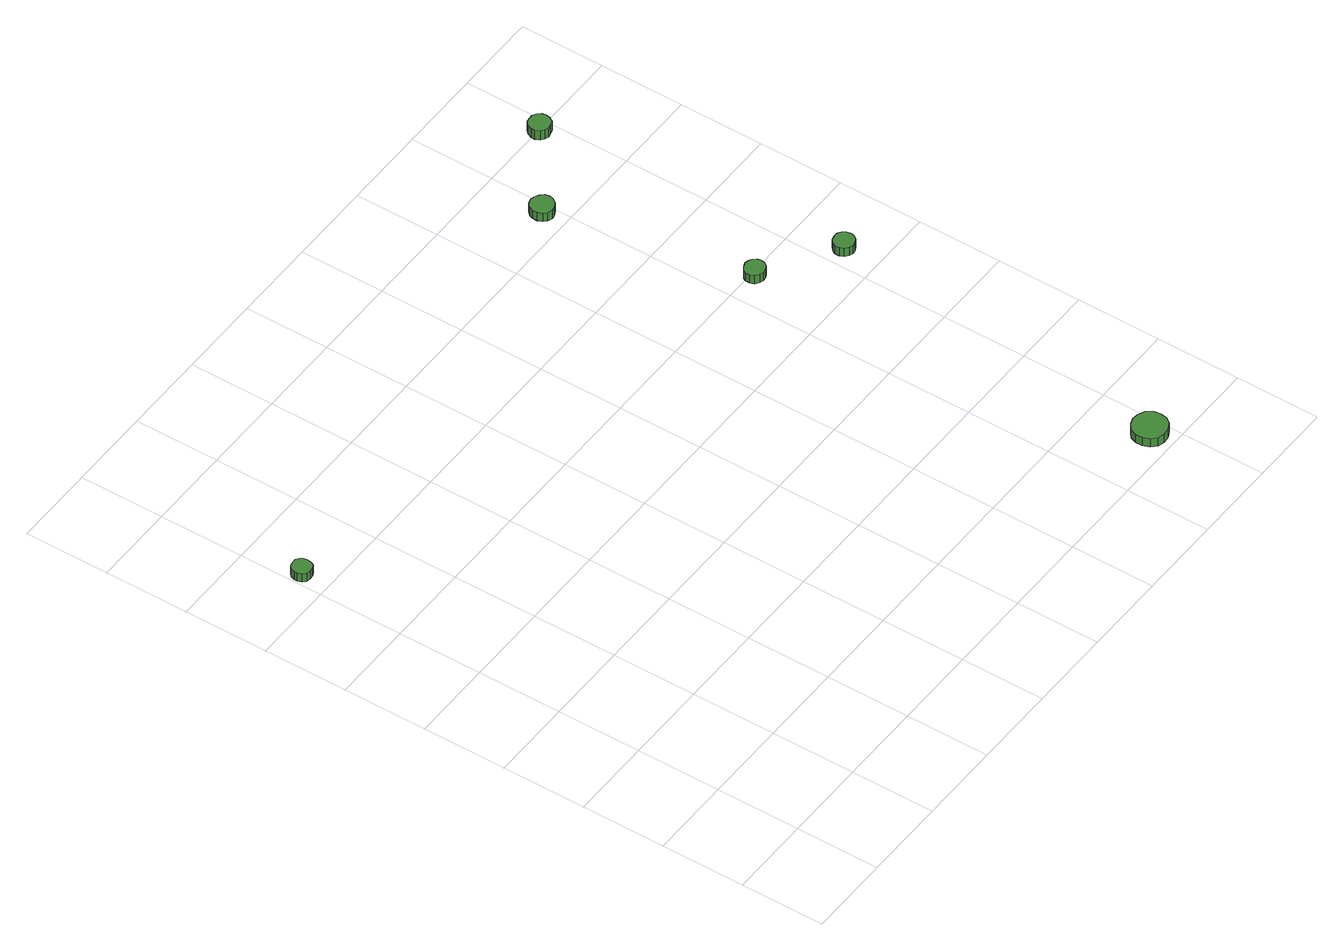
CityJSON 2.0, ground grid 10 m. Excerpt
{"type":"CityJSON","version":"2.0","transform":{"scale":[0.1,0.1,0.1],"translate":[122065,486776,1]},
"CityObjects":{
"tree1":{"type":"SolitaryVegetationObject","attributes":{"function":"something"},"geometry":[{"type":"MultiSurface","lod":"1","boundaries":[[[0,1,2,3,4,5,6,7,8,9,10,11,12,13,14]],[[15,16,17,18,19,20,21,22,23,24,25,26,27,28,29]],[[0,29,28,1]],[[1,28,27,2]],[[2,27,26,3]],[[3,26,25,4]],[[4,25,24,5]],[[5,24,23,6]],[[6,23,22,7]],[[7,22,21,8]],[[8,21,20,9]],[[9,20,19,10]],[[10,19,18,11]],[[11,18,17,12]],[[12,17,16,13]],[[13,16,15,14]],[[14,15,29,0]]]}]},
"tree2":{"type":"SolitaryVegetationObject","attributes":{"function":"something"},"geometry":[{"type":"MultiSurface","lod":"1","boundaries":[[[30,31,32,33,34,35,36,37,38,39,40,41,42,43,44]],[[45,46,47,48,49,50,51,52,53,54,55,56,57,58,59]],[[30,59,58,31]],[[31,58,57,32]],[[32,57,56,33]],[[33,56,55,34]],[[34,55,54,35]],[[35,54,53,36]],[[36,53,52,37]],[[37,52,51,38]],[[38,51,50,39]],[[39,50,49,40]],[[40,49,48,41]],[[41,48,47,42]],[[42,47,46,43]],[[43,46,45,44]],[[44,45,59,30]]]}]},
"tree3":{"type":"SolitaryVegetationObject","attributes":{"function":"something"},"geometry":[{"type":"MultiSurface","lod":"1","boundaries":[[[60,61,62,63,64,65,66,67,68,69,70,71,72,73,74]],[[75,76,77,78,79,80,81,82,83,84,85,86,87,88,89]],[[60,89,88,61]],[[61,88,87,62]],[[62,87,86,63]],[[63,86,85,64]],[[64,85,84,65]],[[65,84,83,66]],[[66,83,82,67]],[[67,82,81,68]],[[68,81,80,69]],[[69,80,79,70]],[[70,79,78,71]],[[71,78,77,72]],[[72,77,76,73]],[[73,76,75,74]],[[74,75,89,60]]]}]},
"tree4":{"type":"SolitaryVegetationObject","attributes":{"function":"something"},"geometry":[{"type":"MultiSurface","lod":"1","boundaries":[[[90,91,92,93,94,95,96,97,98,99,100,101,102,103,104]],[[105,106,107,108,109,110,111,112,113,114,115,116,117,118,119]],[[90,119,118,91]],[[91,118,117,92]],[[92,117,116,93]],[[93,116,115,94]],[[94,115,114,95]],[[95,114,113,96]],[[96,113,112,97]],[[97,112,111,98]],[[98,111,110,99]],[[99,110,109,100]],[[100,109,108,101]],[[101,108,107,102]],[[102,107,106,103]],[[103,106,105,104]],[[104,105,119,90]]]}]},
"tree5":{"type":"SolitaryVegetationObject","attributes":{"function":"something"},"geometry":[{"type":"MultiSurface","lod":"1","boundaries":[[[120,121,122,123,124,125,126,127,128,129,130,131,132,133,134]],[[135,136,137,138,139,140,141,142,143,144,145,146,147,148,149]],[[120,149,148,121]],[[121,148,147,122]],[[122,147,146,123]],[[123,146,145,124]],[[124,145,144,125]],[[125,144,143,126]],[[126,143,142,127]],[[127,142,141,128]],[[128,141,140,129]],[[129,140,139,130]],[[130,139,138,131]],[[131,138,137,132]],[[132,137,136,133]],[[133,136,135,134]],[[134,135,149,120]]]}]},
"tree6":{"type":"SolitaryVegetationObject","attributes":{"function":"something"},"geometry":[{"type":"MultiSurface","lod":"1","boundaries":[[[150,151,152,153,154,155,156,157,158,159,160,161,162,163,164]],[[165,166,167,168,169,170,171,172,173,174,175,176,177,178,179]],[[150,179,178,151]],[[151,178,177,152]],[[152,177,176,153]],[[153,176,175,154]],[[154,175,174,155]],[[155,174,173,156]],[[156,173,172,157]],[[157,172,171,158]],[[158,171,170,159]],[[159,170,169,160]],[[160,169,168,161]],[[161,168,167,162]],[[162,167,166,163]],[[163,166,165,164]],[[164,165,179,150]]]}]}
},
"vertices":[
[25,633,13],[24,638,13],[22,641,13],[18,644,13],[13,644,13],[8,643,13],[5,640,13],[3,635,13],[3,631,13],[5,626,13],[8,623,13],[13,622,13],[18,622,13],[22,624,13],[24,628,13],[24,628,1],[22,624,1],[18,622,1],[13,622,1],[8,623,1],[5,626,1],[3,631,1],[3,635,1],[5,640,1],[8,643,1],[13,644,1],[18,644,1],[22,641,1],[24,638,1],[25,633,1],
[702,29,13],[701,37,13],[696,44,13],[688,48,13],[680,49,13],[672,46,13],[666,41,13],[663,33,13],[663,25,13],[666,17,13],[672,11,13],[680,9,13],[688,10,13],[696,14,13],[701,21,13],[701,21,1],[696,14,1],[688,10,1],[680,9,1],[672,11,1],[666,17,1],[663,25,1],[663,33,1],[666,41,1],[672,46,1],[680,49,1],[688,48,1],[696,44,1],[701,37,1],[702,29,1],
[647,493,18],[646,498,18],[643,502,18],[639,504,18],[634,505,18],[629,503,18],[625,500,18],[623,496,18],[623,491,18],[625,486,18],[629,483,18],[634,481,18],[639,482,18],[643,484,18],[646,488,18],[646,488,6],[643,484,6],[639,482,6],[634,481,6],[629,483,6],[625,486,6],[623,491,6],[623,496,6],[625,500,6],[629,503,6],[634,505,6],[639,504,6],[643,502,6],[646,498,6],[647,493,6],
[602,728,15],[601,734,15],[597,738,15],[592,741,15],[587,742,15],[581,740,15],[577,736,15],[575,731,15],[575,725,15],[577,720,15],[581,716,15],[587,714,15],[592,715,15],[597,718,15],[601,723,15],[601,723,3],[597,718,3],[592,715,3],[587,714,3],[581,716,3],[577,720,3],[575,725,3],[575,731,3],[577,736,3],[581,740,3],[587,742,3],[592,741,3],[597,738,3],[601,734,3],[602,728,3],
[733,440,17],[732,445,17],[729,449,17],[725,452,17],[720,452,17],[715,451,17],[711,447,17],[709,443,17],[709,438,17],[711,433,17],[715,430,17],[720,428,17],[725,429,17],[729,431,17],[732,435,17],[732,435,5],[729,431,5],[725,429,5],[720,428,5],[715,430,5],[711,433,5],[709,438,5],[709,443,5],[711,447,5],[715,451,5],[720,452,5],[725,452,5],[729,449,5],[732,445,5],[733,440,5],
[698,799,14],[697,804,14],[694,808,14],[689,811,14],[684,811,14],[679,810,14],[675,806,14],[673,801,14],[673,796,14],[675,791,14],[679,788,14],[684,786,14],[689,787,14],[694,789,14],[697,794,14],[697,794,1],[694,789,1],[689,787,1],[684,786,1],[679,788,1],[675,791,1],[673,796,1],[673,801,1],[675,806,1],[679,810,1],[684,811,1],[689,811,1],[694,808,1],[697,804,1],[698,799,1]
]}
